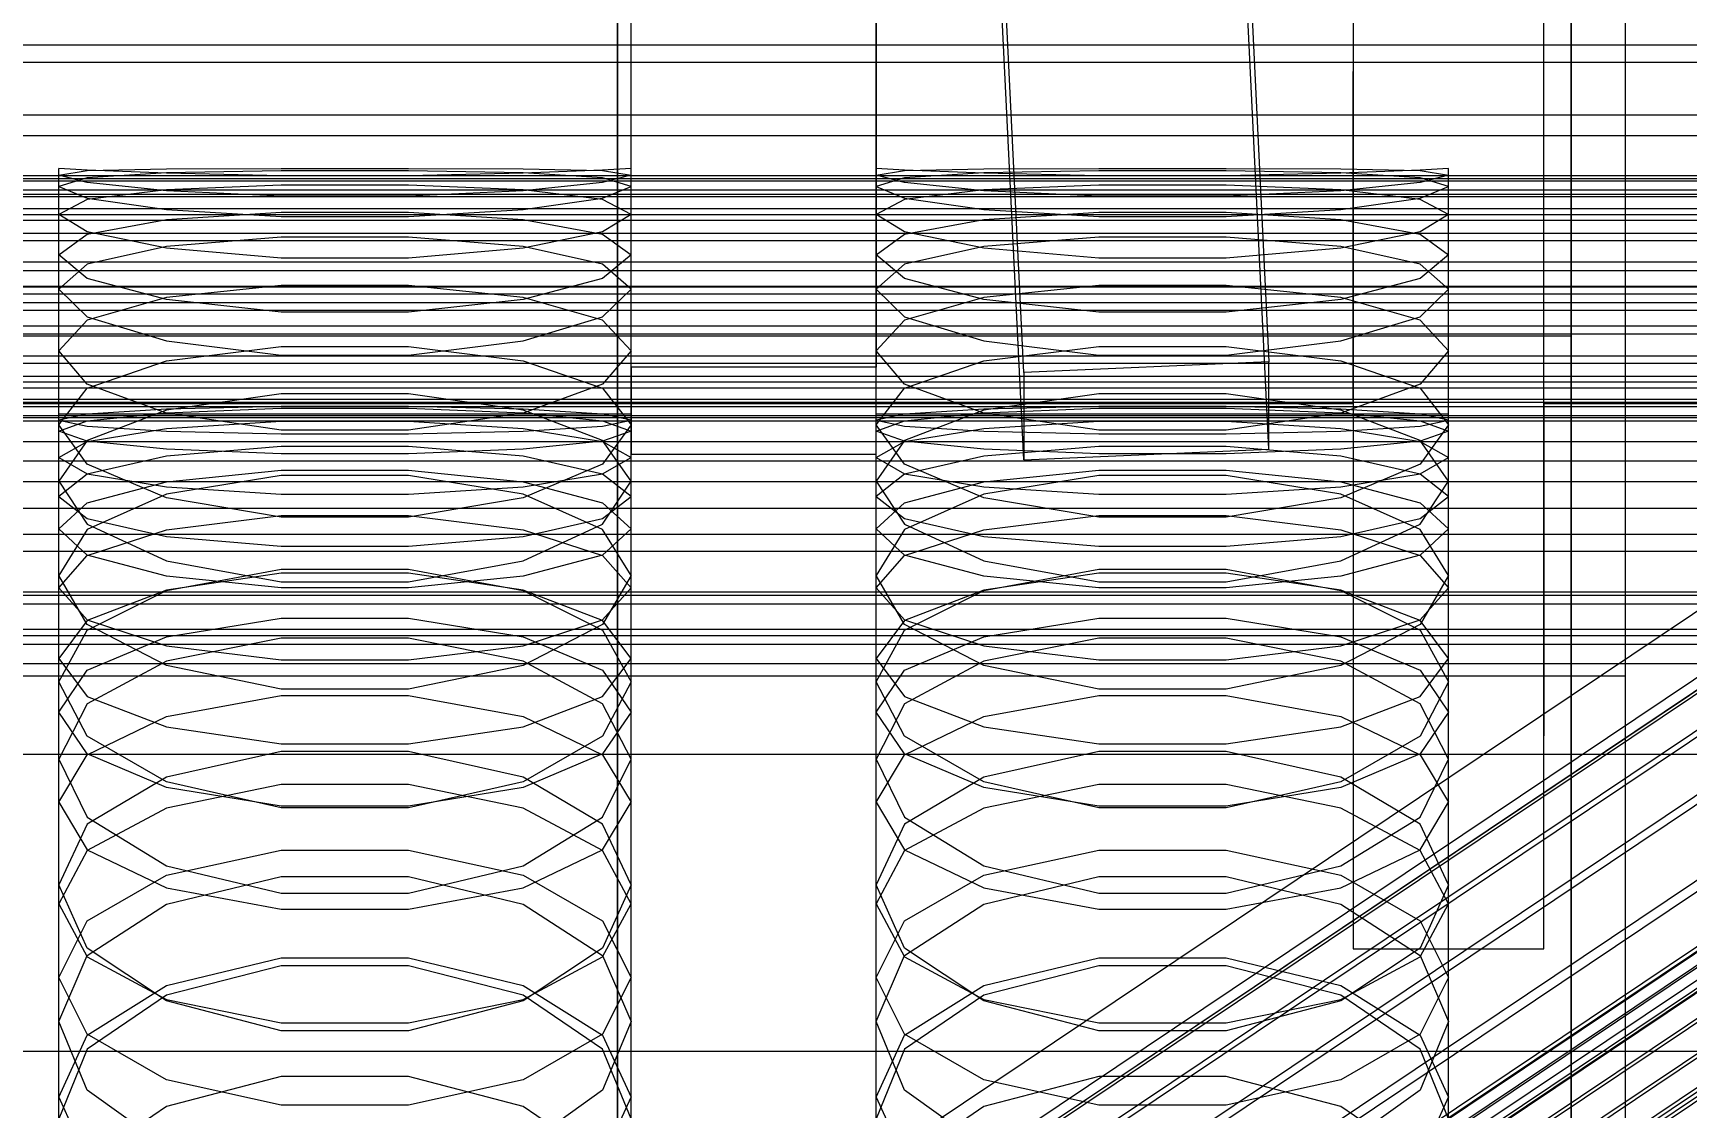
# Model space of a CAD drawing. Header units: millimetres. Extents: x -1970 to 34302, y -65268 to 6837.
# Drawn here: x 87.1 to 208.5, y -33951.7 to -33872.8 of the extents above; entities that cross this region are included whole.
import ezdxf

# ---------------------------------------------------------------- set-up
doc = ezdxf.new("R2010")
doc.units = ezdxf.units.MM
for name, color, linetype, lineweight in [('COTAS_O', 1, 'Continuous', 0), ('frontal_briquetadora', 7, 'Continuous', 0), ('frontal_C01', 7, 'Continuous', 0), ('frontal_C02', 7, 'Continuous', 0)]:
    doc.layers.add(name, color=color, linetype=linetype, lineweight=lineweight)
doc.dimstyles.new('R19_100', dxfattribs={"dimtxt": 250, "dimasz": 150, "dimexe": 150, "dimexo": 80, "dimgap": 100, "dimtad": 1, "dimtih": 1, "dimtoh": 1, "dimdsep": 46, "dimcen": 0.09, "dimadec": 0, "dimazin": 0, "dimtfac": 1, "dimtdec": 4, "dimtofl": 0, "dimtmove": 0, "dimatfit": 3, "dimfxl": 1, "dimtolj": 1, "dimtzin": 0, "dimarcsym": 0})

# ---------------------------------------------------------------- blocks, each defined once
blk = doc.blocks.new('*D35')
at = {"layer": 'COTAS_O', "color": 0, "lineweight": -2, "transparency": 16777216}
for p, q in [((-1725, -34320), (-1725, -33550)), ((1725, -34320), (1725, -33550)), ((-1575, -33700), (1575, -33700))]:
    blk.add_line(p, q, dxfattribs=at)
at = {"layer": 'COTAS_O', "color": 0, "transparency": 16777216}
for points in [[(-1575, -33675), (-1575, -33725), (-1725, -33700)], [(1575, -33675), (1575, -33725), (1725, -33700)]]:
    blk.add_solid(points, dxfattribs=at)
at = {"layer": 'Defpoints', "color": 0, "transparency": 16777216}
for p in [(1725, -33700), (-1725, -34400), (1725, -34400)]:
    blk.add_point(p, dxfattribs=at)
blk = doc.blocks.new('*D38')
at = {"layer": 'COTAS_O', "color": 0, "lineweight": -2, "transparency": 16777216}
for p, q in [((-570, -33700), (200, -33700)), ((50, -34750), (50, -33850)), ((-570, -34900), (200, -34900))]:
    blk.add_line(p, q, dxfattribs=at)
at = {"layer": 'COTAS_O', "color": 0, "transparency": 16777216}
for points in [[(25, -33850), (75, -33850), (50, -33700)], [(25, -34750), (75, -34750), (50, -34900)]]:
    blk.add_solid(points, dxfattribs=at)
at = {"layer": 'Defpoints', "color": 0, "transparency": 16777216}
for p in [(-650, -33700), (50, -33700), (-650, -34900)]:
    blk.add_point(p, dxfattribs=at)

msp = doc.modelspace()

# ---------------------------------------------------------------- linework, layer by layer
at = {"layer": 'frontal_briquetadora'}
for p, q in [((200, -33765), (200, -33920)), ((204, -33920), (204, -33765)), ((184, -33860), (184, -33940)), ((198, -33940), (198, -33860)), ((200, -33877.066), (200, -33861.773)), ((200, -33862.803), (200, -33877.883)), ((200, -33883.135), (200, -33869.692)), ((200, -33870.936), (200, -33884.039)), ((184, -33880.454), (184, -33875.627)), ((198, -33880.454), (198, -33875.627)), ((200, -33888.245), (200, -33877.066)), ((200, -33877.883), (200, -33888.77)), ((184, -33889.153), (184, -33880.454)), ((198, -33889.153), (198, -33880.454)), ((91.08, -33882.856), (89, -33882.75)), ((89, -33900.75), (89, -33882.75)), ((89, -33883.222), (91.08, -33882.881)), ((91.08, -33883.775), (89, -33883.222)), ((89, -33901.201), (89, -33883.222)), ((91.08, -33882.881), (96.906, -33882.76)), ((96.906, -33883.094), (91.08, -33882.856)), ((96.906, -33883.063), (91.08, -33883.423)), ((96.906, -33882.76), (105.326, -33882.752)), ((105.326, -33882.922), (96.906, -33883.063)), ((105.326, -33883.285), (96.906, -33883.094)), ((105.326, -33882.752), (114.674, -33882.752)), ((114.674, -33882.922), (105.326, -33882.922)), ((114.674, -33883.285), (105.326, -33883.285)), ((114.674, -33882.752), (123.094, -33882.76)), ((123.094, -33883.063), (114.674, -33882.922)), ((123.094, -33883.094), (114.674, -33883.285)), ((123.094, -33882.76), (128.92, -33882.881)), ((128.92, -33882.856), (123.094, -33883.094)), ((128.92, -33883.423), (123.094, -33883.063)), ((131, -33882.75), (128.92, -33882.856)), ((128.92, -33882.881), (131, -33883.222)), ((131, -33883.222), (128.92, -33883.775)), ((131, -33900.75), (131, -33882.75)), ((131, -33901.201), (131, -33883.222)), ((151.08, -33882.856), (149, -33882.75)), ((149, -33900.75), (149, -33882.75)), ((149, -33883.222), (151.08, -33882.881)), ((151.08, -33883.775), (149, -33883.222)), ((149, -33901.201), (149, -33883.222)), ((151.08, -33882.881), (156.906, -33882.76)), ((156.906, -33883.094), (151.08, -33882.856)), ((156.906, -33883.063), (151.08, -33883.423)), ((156.906, -33882.76), (165.326, -33882.752)), ((165.326, -33882.922), (156.906, -33883.063)), ((165.326, -33883.285), (156.906, -33883.094)), ((165.326, -33882.752), (174.674, -33882.752)), ((174.674, -33882.922), (165.326, -33882.922)), ((174.674, -33883.285), (165.326, -33883.285)), ((174.674, -33882.752), (183.094, -33882.76)), ((183.094, -33883.063), (174.674, -33882.922)), ((183.094, -33883.094), (174.674, -33883.285)), ((183.094, -33882.76), (188.92, -33882.881)), ((188.92, -33882.856), (183.094, -33883.094)), ((188.92, -33883.423), (183.094, -33883.063)), ((191, -33882.75), (188.92, -33882.856)), ((188.92, -33882.881), (191, -33883.222)), ((191, -33883.222), (188.92, -33883.775)), ((191, -33900.75), (191, -33882.75)), ((191, -33901.201), (191, -33883.222)), ((200, -33883.253), (200, -33882.75)), ((200, -33883.285), (200, -33882.75)), ((200, -33882.75), (200, -33883.222)), ((200, -33891.871), (200, -33883.135)), ((200, -33883.222), (200, -33884.7)), ((200, -33884.763), (200, -33883.253)), ((200, -33884.826), (200, -33883.285)), ((91.08, -33883.423), (89, -33884.062)), ((89, -33902.002), (89, -33884.062)), ((89, -33884.062), (91.08, -33884.912)), ((96.906, -33884.371), (91.08, -33883.775)), ((96.906, -33884.304), (91.08, -33885.021)), ((105.326, -33883.964), (96.906, -33884.304)), ((105.326, -33884.761), (96.906, -33884.371)), ((114.674, -33883.964), (105.326, -33883.964)), ((123.094, -33884.304), (114.674, -33883.964)), ((123.094, -33884.371), (114.674, -33884.761)), ((128.92, -33883.775), (123.094, -33884.371)), ((128.92, -33885.021), (123.094, -33884.304)), ((131, -33884.062), (128.92, -33883.423)), ((128.92, -33884.912), (131, -33884.062)), ((131, -33902.002), (131, -33884.062)), ((151.08, -33883.423), (149, -33884.062)), ((149, -33902.002), (149, -33884.062)), ((149, -33884.062), (151.08, -33884.912)), ((156.906, -33884.371), (151.08, -33883.775)), ((156.906, -33884.304), (151.08, -33885.021)), ((165.326, -33883.964), (156.906, -33884.304)), ((165.326, -33884.761), (156.906, -33884.371)), ((174.674, -33883.964), (165.326, -33883.964)), ((183.094, -33884.304), (174.674, -33883.964)), ((183.094, -33884.371), (174.674, -33884.761)), ((188.92, -33883.775), (183.094, -33884.371)), ((188.92, -33885.021), (183.094, -33884.304)), ((191, -33884.062), (188.92, -33883.423)), ((188.92, -33884.912), (191, -33884.062)), ((191, -33902.002), (191, -33884.062)), ((200, -33884.039), (200, -33892.346)), ((91.08, -33885.021), (89, -33886.106)), ((91.08, -33884.912), (96.906, -33885.746)), ((96.906, -33885.746), (105.326, -33886.268)), ((114.674, -33884.761), (105.326, -33884.761)), ((114.674, -33886.268), (123.094, -33885.746)), ((123.094, -33885.746), (128.92, -33884.912)), ((131, -33886.106), (128.92, -33885.021)), ((151.08, -33885.021), (149, -33886.106)), ((151.08, -33884.912), (156.906, -33885.746)), ((156.906, -33885.746), (165.326, -33886.268)), ((174.674, -33884.761), (165.326, -33884.761)), ((174.674, -33886.268), (183.094, -33885.746)), ((183.094, -33885.746), (188.92, -33884.912)), ((191, -33886.106), (188.92, -33885.021)), ((200, -33884.7), (200, -33887.18)), ((200, -33887.273), (200, -33884.763)), ((200, -33887.368), (200, -33884.826)), ((89, -33903.952), (89, -33886.106)), ((91.08, -33887.4), (89, -33886.106)), ((91.08, -33887.559), (96.906, -33886.485)), ((96.906, -33886.485), (105.326, -33885.947)), ((105.326, -33885.947), (114.674, -33885.947)), ((105.326, -33886.268), (114.674, -33886.268)), ((114.674, -33885.947), (123.094, -33886.485)), ((123.094, -33886.485), (128.92, -33887.559)), ((131, -33886.106), (128.92, -33887.4)), ((131, -33903.952), (131, -33886.106)), ((149, -33903.952), (149, -33886.106)), ((151.08, -33887.4), (149, -33886.106)), ((151.08, -33887.559), (156.906, -33886.485)), ((156.906, -33886.485), (165.326, -33885.947)), ((165.326, -33885.947), (174.674, -33885.947)), ((165.326, -33886.268), (174.674, -33886.268)), ((174.674, -33885.947), (183.094, -33886.485)), ((183.094, -33886.485), (188.92, -33887.559)), ((191, -33886.106), (188.92, -33887.4)), ((191, -33903.952), (191, -33886.106)), ((89, -33889.086), (91.08, -33887.559)), ((96.906, -33888.59), (91.08, -33887.4)), ((105.326, -33887.791), (96.906, -33888.46)), ((114.674, -33887.791), (105.326, -33887.791)), ((123.094, -33888.46), (114.674, -33887.791)), ((128.92, -33887.4), (123.094, -33888.59)), ((128.92, -33887.559), (131, -33889.086)), ((149, -33889.086), (151.08, -33887.559)), ((156.906, -33888.59), (151.08, -33887.4)), ((165.326, -33887.791), (156.906, -33888.46)), ((174.674, -33887.791), (165.326, -33887.791)), ((183.094, -33888.46), (174.674, -33887.791)), ((188.92, -33887.4), (183.094, -33888.59)), ((188.92, -33887.559), (191, -33889.086)), ((200, -33887.18), (200, -33890.655)), ((200, -33890.779), (200, -33887.273)), ((200, -33890.905), (200, -33887.368)), ((200, -33894.218), (200, -33888.245)), ((91.08, -33890.822), (89, -33889.086)), ((89, -33906.796), (89, -33889.086)), ((96.906, -33888.46), (91.08, -33889.77)), ((105.326, -33889.308), (96.906, -33888.59)), ((114.674, -33889.308), (105.326, -33889.308)), ((123.094, -33888.59), (114.674, -33889.308)), ((128.92, -33889.77), (123.094, -33888.46)), ((131, -33889.086), (128.92, -33890.822)), ((131, -33906.796), (131, -33889.086)), ((151.08, -33890.822), (149, -33889.086)), ((149, -33906.796), (149, -33889.086)), ((156.906, -33888.46), (151.08, -33889.77)), ((165.326, -33889.308), (156.906, -33888.59)), ((174.674, -33889.308), (165.326, -33889.308)), ((183.094, -33888.59), (174.674, -33889.308)), ((188.92, -33889.77), (183.094, -33888.46)), ((184, -33900), (184, -33889.153)), ((191, -33889.086), (188.92, -33890.822)), ((191, -33906.796), (191, -33889.086)), ((198, -33900), (198, -33889.153)), ((200, -33888.77), (200, -33894.399)), ((91.08, -33889.77), (89, -33891.591)), ((131, -33891.591), (128.92, -33889.77)), ((151.08, -33889.77), (149, -33891.591)), ((191, -33891.591), (188.92, -33889.77)), ((200, -33890.655), (200, -33895.117)), ((89, -33909.185), (89, -33891.591)), ((89, -33891.591), (91.08, -33893.618)), ((96.906, -33892.364), (91.08, -33890.822)), ((105.326, -33891.333), (96.906, -33892.198)), ((114.674, -33891.333), (105.326, -33891.333)), ((123.094, -33892.198), (114.674, -33891.333)), ((128.92, -33890.822), (123.094, -33892.364)), ((128.92, -33893.618), (131, -33891.591)), ((131, -33909.185), (131, -33891.591)), ((149, -33909.185), (149, -33891.591)), ((149, -33891.591), (151.08, -33893.618)), ((156.906, -33892.364), (151.08, -33890.822)), ((165.326, -33891.333), (156.906, -33892.198)), ((174.674, -33891.333), (165.326, -33891.333)), ((183.094, -33892.198), (174.674, -33891.333)), ((188.92, -33890.822), (183.094, -33892.364)), ((188.92, -33893.618), (191, -33891.591)), ((191, -33909.185), (191, -33891.591)), ((200, -33895.272), (200, -33890.779)), ((200, -33895.428), (200, -33890.905)), ((200, -33895.045), (200, -33891.871)), ((96.906, -33892.198), (91.08, -33893.859)), ((105.326, -33893.278), (96.906, -33892.364)), ((123.094, -33892.364), (114.674, -33893.277)), ((128.92, -33893.859), (123.094, -33892.198)), ((156.906, -33892.198), (151.08, -33893.859)), ((165.326, -33893.278), (156.906, -33892.364)), ((183.094, -33892.364), (174.674, -33893.277)), ((188.92, -33893.859), (183.094, -33892.198)), ((200, -33892.346), (200, -33895.045)), ((91.08, -33893.859), (89, -33896.116)), ((91.08, -33893.618), (96.906, -33895.393)), ((114.674, -33893.277), (105.326, -33893.278)), ((123.094, -33895.393), (128.92, -33893.618)), ((131, -33896.116), (128.92, -33893.859)), ((151.08, -33893.859), (149, -33896.116)), ((151.08, -33893.618), (156.906, -33895.393)), ((174.674, -33893.277), (165.326, -33893.278)), ((183.094, -33895.393), (188.92, -33893.618)), ((191, -33896.116), (188.92, -33893.859)), ((200, -33894.399), (200, -33894.218)), ((200, -33895.045), (-160, -33895.045)), ((96.906, -33895.393), (105.326, -33896.435)), ((114.674, -33896.435), (123.094, -33895.393)), ((156.906, -33895.393), (165.326, -33896.435)), ((174.674, -33896.435), (183.094, -33895.393)), ((200, -33895.117), (200, -33900.553)), ((200, -33900.739), (200, -33895.272)), ((200, -33900.925), (200, -33895.428)), ((91.08, -33898.576), (89, -33896.116)), ((89, -33913.502), (89, -33896.116)), ((96.906, -33896.858), (105.326, -33895.8)), ((105.326, -33895.8), (114.674, -33895.8)), ((105.326, -33896.435), (114.674, -33896.435)), ((114.674, -33895.8), (123.094, -33896.858)), ((131, -33896.116), (128.92, -33898.576)), ((131, -33913.502), (131, -33896.116)), ((151.08, -33898.576), (149, -33896.116)), ((149, -33913.502), (149, -33896.116)), ((156.906, -33896.858), (165.326, -33895.8)), ((165.326, -33895.8), (174.674, -33895.8)), ((165.326, -33896.435), (174.674, -33896.435)), ((174.674, -33895.8), (183.094, -33896.858)), ((191, -33896.116), (188.92, -33898.576)), ((191, -33913.502), (191, -33896.116)), ((91.08, -33898.867), (96.906, -33896.858)), ((123.094, -33896.858), (128.92, -33898.867)), ((151.08, -33898.867), (156.906, -33896.858)), ((183.094, -33896.858), (188.92, -33898.867)), ((89, -33901.553), (91.08, -33898.867)), ((96.906, -33900.697), (91.08, -33898.576)), ((128.92, -33898.576), (123.094, -33900.697)), ((128.92, -33898.867), (131, -33901.553)), ((149, -33901.553), (151.08, -33898.867)), ((156.906, -33900.697), (151.08, -33898.576)), ((188.92, -33898.576), (183.094, -33900.697)), ((188.92, -33898.867), (191, -33901.553)), ((184, -33900), (-194, -33900)), ((96.907, -33900.395), (91.08, -33900.754)), ((105.326, -33899.285), (96.906, -33900.472)), ((105.327, -33900.196), (96.907, -33900.395)), ((96.907, -33900.66), (105.327, -33900.329)), ((114.674, -33899.285), (105.326, -33899.285)), ((114.673, -33900.196), (105.327, -33900.196)), ((105.327, -33900.329), (114.673, -33900.329)), ((123.093, -33900.395), (114.673, -33900.196)), ((114.673, -33900.329), (123.093, -33900.66)), ((123.094, -33900.472), (114.674, -33899.285)), ((128.92, -33900.754), (123.093, -33900.395)), ((156.907, -33900.395), (151.08, -33900.754)), ((165.326, -33899.285), (156.906, -33900.472)), ((165.327, -33900.196), (156.907, -33900.395)), ((156.907, -33900.66), (165.327, -33900.329)), ((174.674, -33899.285), (165.326, -33899.285)), ((174.673, -33900.196), (165.327, -33900.196)), ((165.327, -33900.329), (174.673, -33900.329)), ((183.093, -33900.395), (174.673, -33900.196)), ((174.673, -33900.329), (183.093, -33900.66)), ((183.094, -33900.472), (174.674, -33899.285)), ((188.92, -33900.754), (183.093, -33900.395)), ((184, -33900), (184, -33910.847)), ((210, -33900), (198, -33900)), ((198, -33900), (198, -33910.847)), ((89, -33900.75), (91.08, -33900.75)), ((91.08, -33900.754), (89, -33901.201)), ((89, -33901.201), (91.08, -33901.648)), ((89, -33902.002), (91.08, -33901.257)), ((91.08, -33904.442), (89, -33901.553)), ((89, -33918.691), (89, -33901.553)), ((96.906, -33900.472), (91.08, -33902.709)), ((91.08, -33901.257), (96.907, -33900.66)), ((91.08, -33900.75), (96.907, -33900.75)), ((105.326, -33901.931), (96.906, -33900.697)), ((96.907, -33900.75), (105.327, -33900.75)), ((96.907, -33901.809), (105.327, -33901.279)), ((105.327, -33900.75), (114.673, -33900.75)), ((105.327, -33901.279), (114.673, -33901.279)), ((114.673, -33900.75), (123.093, -33900.75)), ((114.673, -33901.279), (123.093, -33901.809)), ((123.094, -33900.697), (114.674, -33901.931)), ((123.093, -33900.66), (128.92, -33901.257)), ((123.093, -33900.75), (128.92, -33900.75)), ((128.92, -33902.709), (123.094, -33900.472)), ((128.92, -33900.75), (131, -33900.75)), ((131, -33901.201), (128.92, -33900.754)), ((128.92, -33901.648), (131, -33901.201)), ((128.92, -33901.257), (131, -33902.002)), ((131, -33901.553), (128.92, -33904.442)), ((131, -33918.691), (131, -33901.553)), ((149, -33900.75), (151.08, -33900.75)), ((151.08, -33900.754), (149, -33901.201)), ((149, -33901.201), (151.08, -33901.648)), ((149, -33902.002), (151.08, -33901.257)), ((151.08, -33904.442), (149, -33901.553)), ((149, -33918.691), (149, -33901.553)), ((156.906, -33900.472), (151.08, -33902.709)), ((151.08, -33901.257), (156.907, -33900.66)), ((151.08, -33900.75), (156.907, -33900.75)), ((165.326, -33901.931), (156.906, -33900.697)), ((156.907, -33900.75), (165.327, -33900.75)), ((156.907, -33901.809), (165.327, -33901.279)), ((165.327, -33900.75), (174.673, -33900.75)), ((165.327, -33901.279), (174.673, -33901.279)), ((174.673, -33900.75), (183.093, -33900.75)), ((174.673, -33901.279), (183.093, -33901.809)), ((183.094, -33900.697), (174.674, -33901.931)), ((183.093, -33900.66), (188.92, -33901.257)), ((183.093, -33900.75), (188.92, -33900.75)), ((188.92, -33902.709), (183.094, -33900.472)), ((188.92, -33900.75), (191, -33900.75)), ((191, -33901.201), (188.92, -33900.754)), ((188.92, -33901.648), (191, -33901.201)), ((188.92, -33901.257), (191, -33902.002)), ((191, -33901.553), (188.92, -33904.442)), ((191, -33918.691), (191, -33901.553)), ((200, -33900.553), (200, -33906.951)), ((200, -33907.167), (200, -33900.739)), ((200, -33907.383), (200, -33900.925)), ((91.08, -33902.746), (89, -33902.002)), ((91.08, -33902.709), (89, -33905.679)), ((89, -33903.952), (91.08, -33902.762)), ((91.08, -33901.648), (96.907, -33902.006)), ((91.08, -33902.762), (96.907, -33901.809)), ((96.907, -33903.344), (91.08, -33902.746)), ((96.907, -33902.006), (105.327, -33902.205)), ((114.674, -33901.931), (105.326, -33901.931)), ((105.327, -33902.205), (114.673, -33902.205)), ((114.673, -33902.205), (123.093, -33902.006)), ((123.093, -33902.006), (128.92, -33901.648)), ((123.093, -33901.809), (128.92, -33902.762)), ((128.92, -33902.746), (123.093, -33903.344)), ((131, -33902.002), (128.92, -33902.746)), ((131, -33905.679), (128.92, -33902.709)), ((128.92, -33902.762), (131, -33903.952)), ((151.08, -33902.746), (149, -33902.002)), ((151.08, -33902.709), (149, -33905.679)), ((149, -33903.952), (151.08, -33902.762)), ((151.08, -33901.648), (156.907, -33902.006)), ((151.08, -33902.762), (156.907, -33901.809)), ((156.907, -33903.344), (151.08, -33902.746)), ((156.907, -33902.006), (165.327, -33902.205)), ((174.674, -33901.931), (165.326, -33901.931)), ((165.327, -33902.205), (174.673, -33902.205)), ((174.673, -33902.205), (183.093, -33902.006)), ((183.093, -33902.006), (188.92, -33901.648)), ((183.093, -33901.809), (188.92, -33902.762)), ((188.92, -33902.746), (183.093, -33903.344)), ((191, -33902.002), (188.92, -33902.746)), ((191, -33905.679), (188.92, -33902.709)), ((188.92, -33902.762), (191, -33903.952)), ((89, -33903.952), (91.08, -33905.141)), ((96.907, -33903.856), (91.08, -33905.165)), ((105.327, -33903.131), (96.907, -33903.856)), ((105.327, -33903.675), (96.907, -33903.344)), ((114.673, -33903.131), (105.327, -33903.131)), ((114.673, -33903.675), (105.327, -33903.675)), ((123.093, -33903.856), (114.673, -33903.131)), ((123.093, -33903.344), (114.673, -33903.675)), ((128.92, -33905.165), (123.093, -33903.856)), ((128.92, -33905.141), (131, -33903.952)), ((149, -33903.952), (151.08, -33905.141)), ((156.907, -33903.856), (151.08, -33905.165)), ((165.327, -33903.131), (156.907, -33903.856)), ((165.327, -33903.675), (156.907, -33903.344)), ((174.673, -33903.131), (165.327, -33903.131)), ((174.673, -33903.675), (165.327, -33903.675)), ((183.093, -33903.856), (174.673, -33903.131)), ((183.093, -33903.344), (174.673, -33903.675)), ((188.92, -33905.165), (183.093, -33903.856)), ((188.92, -33905.141), (191, -33903.952)), ((91.08, -33905.165), (89, -33906.796)), ((96.906, -33906.903), (91.08, -33904.442)), ((91.08, -33905.141), (96.907, -33906.095)), ((96.907, -33905.719), (105.327, -33904.863)), ((105.327, -33904.863), (114.673, -33904.863)), ((114.673, -33904.863), (123.093, -33905.719)), ((123.093, -33906.095), (128.92, -33905.141)), ((128.92, -33904.442), (123.094, -33906.903)), ((131, -33906.796), (128.92, -33905.165)), ((151.08, -33905.165), (149, -33906.796)), ((156.906, -33906.903), (151.08, -33904.442)), ((151.08, -33905.141), (156.907, -33906.095)), ((156.907, -33905.719), (165.327, -33904.863)), ((165.327, -33904.863), (174.673, -33904.863)), ((174.673, -33904.863), (183.093, -33905.719)), ((183.093, -33906.095), (188.92, -33905.141)), ((188.92, -33904.442), (183.094, -33906.903)), ((191, -33906.796), (188.92, -33905.165)), ((89, -33922.627), (89, -33905.679)), ((89, -33905.679), (91.08, -33908.849)), ((91.08, -33907.261), (96.907, -33905.719)), ((105.326, -33905.267), (96.906, -33906.643)), ((96.907, -33906.095), (105.327, -33906.624)), ((114.674, -33905.267), (105.326, -33905.267)), ((114.673, -33906.624), (123.093, -33906.095)), ((123.094, -33906.643), (114.674, -33905.267)), ((123.093, -33905.719), (128.92, -33907.261)), ((128.92, -33908.849), (131, -33905.679)), ((131, -33922.627), (131, -33905.679)), ((149, -33922.627), (149, -33905.679)), ((149, -33905.679), (151.08, -33908.849)), ((151.08, -33907.261), (156.907, -33905.719)), ((165.326, -33905.267), (156.906, -33906.643)), ((156.907, -33906.095), (165.327, -33906.624)), ((174.674, -33905.267), (165.326, -33905.267)), ((174.673, -33906.624), (183.093, -33906.095)), ((183.094, -33906.643), (174.674, -33905.267)), ((183.093, -33905.719), (188.92, -33907.261)), ((188.92, -33908.849), (191, -33905.679)), ((191, -33922.627), (191, -33905.679)), ((89, -33906.796), (91.08, -33908.427)), ((89, -33909.185), (91.08, -33907.261)), ((96.906, -33906.643), (91.08, -33909.219)), ((105.326, -33908.325), (96.906, -33906.903)), ((105.327, -33906.624), (114.673, -33906.624)), ((123.094, -33906.903), (114.674, -33908.325)), ((128.92, -33909.219), (123.094, -33906.643)), ((128.92, -33908.427), (131, -33906.796)), ((128.92, -33907.261), (131, -33909.185)), ((149, -33906.796), (151.08, -33908.427)), ((149, -33909.185), (151.08, -33907.261)), ((156.906, -33906.643), (151.08, -33909.219)), ((165.326, -33908.325), (156.906, -33906.903)), ((165.327, -33906.624), (174.673, -33906.624)), ((183.094, -33906.903), (174.674, -33908.325)), ((188.92, -33909.219), (183.094, -33906.643)), ((188.92, -33908.427), (191, -33906.796)), ((188.92, -33907.261), (191, -33909.185)), ((200, -33906.951), (200, -33914.294)), ((200, -33914.539), (200, -33907.167)), ((200, -33914.784), (200, -33907.383)), ((91.08, -33908.427), (96.907, -33909.735)), ((91.08, -33908.849), (96.906, -33911.534)), ((96.907, -33909.253), (105.327, -33908.203)), ((114.674, -33908.325), (105.326, -33908.325)), ((105.327, -33908.203), (114.673, -33908.203)), ((114.673, -33908.203), (123.093, -33909.253)), ((123.093, -33909.735), (128.92, -33908.427)), ((123.094, -33911.534), (128.92, -33908.849)), ((151.08, -33908.427), (156.907, -33909.735)), ((151.08, -33908.849), (156.906, -33911.534)), ((156.907, -33909.253), (165.327, -33908.203)), ((174.674, -33908.325), (165.326, -33908.325)), ((165.327, -33908.203), (174.673, -33908.203)), ((174.673, -33908.203), (183.093, -33909.253)), ((183.093, -33909.735), (188.92, -33908.427)), ((183.094, -33911.534), (188.92, -33908.849)), ((91.08, -33911.108), (89, -33909.185)), ((91.08, -33909.219), (89, -33912.608)), ((91.08, -33911.144), (96.907, -33909.253)), ((96.907, -33909.735), (105.327, -33910.461)), ((114.673, -33910.461), (123.093, -33909.735)), ((123.093, -33909.253), (128.92, -33911.144)), ((131, -33909.185), (128.92, -33911.108)), ((131, -33912.608), (128.92, -33909.219)), ((151.08, -33911.108), (149, -33909.185)), ((151.08, -33909.219), (149, -33912.608)), ((151.08, -33911.144), (156.907, -33909.253)), ((156.907, -33909.735), (165.327, -33910.461)), ((174.673, -33910.461), (183.093, -33909.735)), ((183.093, -33909.253), (188.92, -33911.144)), ((191, -33909.185), (188.92, -33911.108)), ((191, -33912.608), (188.92, -33909.219)), ((89, -33913.502), (91.08, -33911.144)), ((96.907, -33912.651), (91.08, -33911.108)), ((105.327, -33910.461), (114.673, -33910.461)), ((128.92, -33911.108), (123.093, -33912.651)), ((128.92, -33911.144), (131, -33913.502)), ((149, -33913.502), (151.08, -33911.144)), ((156.907, -33912.651), (151.08, -33911.108)), ((165.327, -33910.461), (174.673, -33910.461)), ((188.92, -33911.108), (183.093, -33912.651)), ((184, -33910.847), (184, -33919.546)), ((188.92, -33911.144), (191, -33913.502)), ((198, -33910.847), (198, -33919.546)), ((96.906, -33911.534), (105.326, -33913.08)), ((96.906, -33913.701), (105.326, -33912.14)), ((105.327, -33912.428), (96.907, -33913.668)), ((105.326, -33912.14), (114.674, -33912.14)), ((114.673, -33912.428), (105.327, -33912.428)), ((123.093, -33913.668), (114.673, -33912.428)), ((114.674, -33913.08), (123.094, -33911.534)), ((114.674, -33912.14), (123.094, -33913.701)), ((156.906, -33911.534), (165.326, -33913.08)), ((156.906, -33913.701), (165.326, -33912.14)), ((165.327, -33912.428), (156.907, -33913.668)), ((165.326, -33912.14), (174.674, -33912.14)), ((174.673, -33912.428), (165.327, -33912.428)), ((183.093, -33913.668), (174.673, -33912.428)), ((174.674, -33913.08), (183.094, -33911.534)), ((174.674, -33912.14), (183.094, -33913.701)), ((91.08, -33916.193), (89, -33912.608)), ((89, -33929.238), (89, -33912.608)), ((89, -33913.502), (91.08, -33915.861)), ((96.907, -33913.668), (91.08, -33915.903)), ((91.08, -33916.61), (96.906, -33913.701)), ((105.327, -33913.507), (96.907, -33912.651)), ((105.326, -33913.08), (114.674, -33913.08)), ((114.673, -33913.507), (105.327, -33913.507)), ((123.093, -33912.651), (114.673, -33913.507)), ((128.92, -33915.903), (123.093, -33913.668)), ((123.094, -33913.701), (128.92, -33916.61)), ((131, -33912.608), (128.92, -33916.193)), ((128.92, -33915.861), (131, -33913.502)), ((131, -33929.238), (131, -33912.608)), ((151.08, -33916.193), (149, -33912.608)), ((149, -33929.238), (149, -33912.608)), ((149, -33913.502), (151.08, -33915.861)), ((156.907, -33913.668), (151.08, -33915.903)), ((151.08, -33916.61), (156.906, -33913.701)), ((165.327, -33913.507), (156.907, -33912.651)), ((165.326, -33913.08), (174.674, -33913.08)), ((174.673, -33913.507), (165.327, -33913.507)), ((183.093, -33912.651), (174.673, -33913.507)), ((188.92, -33915.903), (183.093, -33913.668)), ((183.094, -33913.701), (188.92, -33916.61)), ((191, -33912.608), (188.92, -33916.193)), ((188.92, -33915.861), (191, -33913.502)), ((191, -33929.238), (191, -33912.608)), ((200, -33914.294), (200, -33922.563)), ((200, -33922.836), (200, -33914.539)), ((200, -33923.11), (200, -33914.784)), ((91.08, -33915.903), (89, -33918.691)), ((91.08, -33915.861), (96.907, -33917.752)), ((96.907, -33917.096), (105.327, -33915.73)), ((105.327, -33915.73), (114.673, -33915.73)), ((114.673, -33915.73), (123.093, -33917.096)), ((123.093, -33917.752), (128.92, -33915.861)), ((131, -33918.691), (128.92, -33915.903)), ((151.08, -33915.903), (149, -33918.691)), ((151.08, -33915.861), (156.907, -33917.752)), ((156.907, -33917.096), (165.327, -33915.73)), ((165.327, -33915.73), (174.673, -33915.73)), ((174.673, -33915.73), (183.093, -33917.096)), ((183.093, -33917.752), (188.92, -33915.861)), ((191, -33918.691), (188.92, -33915.903)), ((89, -33920.41), (91.08, -33916.61)), ((96.906, -33919.209), (91.08, -33916.193)), ((91.08, -33919.558), (96.907, -33917.096)), ((105.326, -33917.209), (96.906, -33918.891)), ((114.674, -33917.209), (105.326, -33917.209)), ((123.094, -33918.891), (114.674, -33917.209)), ((123.093, -33917.096), (128.92, -33919.558)), ((128.92, -33916.193), (123.094, -33919.209)), ((128.92, -33916.61), (131, -33920.41)), ((149, -33920.41), (151.08, -33916.61)), ((156.906, -33919.209), (151.08, -33916.193)), ((151.08, -33919.558), (156.907, -33917.096)), ((165.326, -33917.209), (156.906, -33918.891)), ((174.674, -33917.209), (165.326, -33917.209)), ((183.094, -33918.891), (174.674, -33917.209)), ((183.093, -33917.096), (188.92, -33919.558)), ((188.92, -33916.193), (183.094, -33919.209)), ((188.92, -33916.61), (191, -33920.41)), ((96.907, -33917.752), (105.327, -33918.801)), ((114.673, -33918.801), (123.093, -33917.752)), ((156.907, -33917.752), (165.327, -33918.801)), ((174.673, -33918.801), (183.093, -33917.752)), ((89, -33918.691), (91.08, -33921.478)), ((89, -33922.627), (91.08, -33919.558)), ((96.906, -33918.891), (91.08, -33922.018)), ((105.326, -33920.937), (96.906, -33919.209)), ((105.327, -33918.801), (114.673, -33918.801)), ((123.094, -33919.209), (114.674, -33920.937)), ((128.92, -33922.018), (123.094, -33918.891)), ((128.92, -33921.478), (131, -33918.691)), ((128.92, -33919.558), (131, -33922.627)), ((149, -33918.691), (151.08, -33921.478)), ((149, -33922.627), (151.08, -33919.558)), ((156.906, -33918.891), (151.08, -33922.018)), ((165.326, -33920.937), (156.906, -33919.209)), ((165.327, -33918.801), (174.673, -33918.801)), ((183.094, -33919.209), (174.674, -33920.937)), ((188.92, -33922.018), (183.094, -33918.891)), ((184, -33919.546), (184, -33924.373)), ((188.92, -33921.478), (191, -33918.691)), ((188.92, -33919.558), (191, -33922.627)), ((198, -33919.546), (198, -33924.373)), ((200, -33920), (-160, -33920)), ((91.08, -33924.402), (89, -33920.41)), ((89, -33936.682), (89, -33920.41)), ((114.674, -33920.937), (105.326, -33920.937)), ((131, -33920.41), (128.92, -33924.402)), ((131, -33936.682), (131, -33920.41)), ((151.08, -33924.402), (149, -33920.41)), ((149, -33936.682), (149, -33920.41)), ((174.674, -33920.937), (165.326, -33920.937)), ((191, -33920.41), (188.92, -33924.402)), ((191, -33936.682), (191, -33920.41)), ((204, -33920), (200, -33920)), ((200, -33920), (200, -34100)), ((204, -34100), (204, -33920)), ((91.08, -33922.018), (89, -33926.087)), ((91.08, -33921.478), (96.907, -33923.713)), ((96.907, -33922.955), (105.327, -33921.403)), ((105.327, -33921.403), (114.673, -33921.403)), ((114.673, -33921.403), (123.093, -33922.955)), ((123.093, -33923.713), (128.92, -33921.478)), ((131, -33926.087), (128.92, -33922.018)), ((151.08, -33922.018), (149, -33926.087)), ((151.08, -33921.478), (156.907, -33923.713)), ((156.907, -33922.955), (165.327, -33921.403)), ((165.327, -33921.403), (174.673, -33921.403)), ((174.673, -33921.403), (183.093, -33922.955)), ((183.093, -33923.713), (188.92, -33921.478)), ((191, -33926.087), (188.92, -33922.018)), ((91.08, -33925.697), (89, -33922.627)), ((91.08, -33925.751), (96.907, -33922.955)), ((123.093, -33922.955), (128.92, -33925.751)), ((131, -33922.627), (128.92, -33925.697)), ((151.08, -33925.697), (149, -33922.627)), ((151.08, -33925.751), (156.907, -33922.955)), ((183.093, -33922.955), (188.92, -33925.751)), ((191, -33922.627), (188.92, -33925.697)), ((200, -33922.563), (200, -33931.737)), ((200, -33932.038), (200, -33922.836)), ((200, -33932.339), (200, -33923.11)), ((96.906, -33927.741), (91.08, -33924.402)), ((96.907, -33923.713), (105.327, -33924.953)), ((114.673, -33924.953), (123.093, -33923.713)), ((128.92, -33924.402), (123.094, -33927.741)), ((156.906, -33927.741), (151.08, -33924.402)), ((156.907, -33923.713), (165.327, -33924.953)), ((174.673, -33924.953), (183.093, -33923.713)), ((188.92, -33924.402), (183.094, -33927.741)), ((89, -33929.238), (91.08, -33925.751)), ((96.907, -33928.158), (91.08, -33925.697)), ((105.326, -33925.528), (96.906, -33927.39)), ((114.674, -33925.528), (105.326, -33925.528)), ((105.327, -33924.953), (114.673, -33924.953)), ((123.094, -33927.39), (114.674, -33925.528)), ((128.92, -33925.697), (123.093, -33928.158)), ((128.92, -33925.751), (131, -33929.238)), ((149, -33929.238), (151.08, -33925.751)), ((156.907, -33928.158), (151.08, -33925.697)), ((165.326, -33925.528), (156.906, -33927.39)), ((174.674, -33925.528), (165.326, -33925.528)), ((165.327, -33924.953), (174.673, -33924.953)), ((183.094, -33927.39), (174.674, -33925.528)), ((188.92, -33925.697), (183.093, -33928.158)), ((188.92, -33925.751), (191, -33929.238)), ((89, -33942.099), (89, -33926.087)), ((89, -33926.087), (91.08, -33930.345)), ((128.92, -33930.345), (131, -33926.087)), ((131, -33942.099), (131, -33926.087)), ((149, -33942.099), (149, -33926.087)), ((149, -33926.087), (151.08, -33930.345)), ((188.92, -33930.345), (191, -33926.087)), ((191, -33942.099), (191, -33926.087)), ((96.906, -33927.39), (91.08, -33930.837)), ((105.326, -33929.647), (96.906, -33927.741)), ((105.327, -33927.928), (96.907, -33929.662)), ((105.327, -33929.524), (96.907, -33928.158)), ((114.673, -33927.928), (105.327, -33927.928)), ((123.093, -33929.662), (114.673, -33927.928)), ((123.093, -33928.158), (114.673, -33929.524)), ((123.094, -33927.741), (114.674, -33929.647)), ((128.92, -33930.837), (123.094, -33927.39)), ((156.906, -33927.39), (151.08, -33930.837)), ((165.326, -33929.647), (156.906, -33927.741)), ((165.327, -33927.928), (156.907, -33929.662)), ((165.327, -33929.524), (156.907, -33928.158)), ((174.673, -33927.928), (165.327, -33927.928)), ((183.093, -33929.662), (174.673, -33927.928)), ((183.093, -33928.158), (174.673, -33929.524)), ((183.094, -33927.741), (174.674, -33929.647)), ((188.92, -33930.837), (183.094, -33927.39)), ((89, -33929.238), (91.08, -33932.725)), ((114.673, -33929.524), (105.327, -33929.524)), ((128.92, -33932.725), (131, -33929.238)), ((149, -33929.238), (151.08, -33932.725)), ((174.673, -33929.524), (165.327, -33929.524)), ((188.92, -33932.725), (191, -33929.238)), ((96.907, -33929.662), (91.08, -33932.786)), ((91.08, -33930.345), (96.906, -33933.895)), ((114.674, -33929.647), (105.326, -33929.647)), ((128.92, -33932.786), (123.093, -33929.662)), ((123.094, -33933.895), (128.92, -33930.345)), ((156.907, -33929.662), (151.08, -33932.786)), ((151.08, -33930.345), (156.906, -33933.895)), ((174.674, -33929.647), (165.326, -33929.647)), ((188.92, -33932.786), (183.093, -33929.662)), ((183.094, -33933.895), (188.92, -33930.345)), ((91.08, -33930.837), (89, -33935.302)), ((131, -33935.302), (128.92, -33930.837)), ((151.08, -33930.837), (149, -33935.302)), ((191, -33935.302), (188.92, -33930.837)), ((200, -33931.737), (200, -33941.791)), ((91.08, -33932.786), (89, -33936.682)), ((91.08, -33932.725), (96.907, -33935.521)), ((96.907, -33934.597), (105.327, -33932.744)), ((105.327, -33932.744), (114.673, -33932.744)), ((114.673, -33932.744), (123.093, -33934.597)), ((123.093, -33935.521), (128.92, -33932.725)), ((131, -33936.682), (128.92, -33932.786)), ((151.08, -33932.786), (149, -33936.682)), ((151.08, -33932.725), (156.907, -33935.521)), ((156.907, -33934.597), (165.327, -33932.744)), ((165.327, -33932.744), (174.673, -33932.744)), ((174.673, -33932.744), (183.093, -33934.597)), ((183.093, -33935.521), (188.92, -33932.725)), ((191, -33936.682), (188.92, -33932.786)), ((200, -33942.119), (200, -33932.038)), ((200, -33942.448), (200, -33932.339)), ((96.906, -33933.895), (105.326, -33935.917)), ((114.674, -33935.917), (123.094, -33933.895)), ((156.906, -33933.895), (165.326, -33935.917)), ((174.674, -33935.917), (183.094, -33933.895)), ((91.08, -33939.949), (89, -33935.302)), ((89, -33950.89), (89, -33935.302)), ((91.08, -33937.935), (96.907, -33934.597)), ((96.906, -33936.726), (105.326, -33934.689)), ((96.907, -33935.521), (105.327, -33937.073)), ((105.326, -33934.689), (114.674, -33934.689)), ((114.673, -33937.073), (123.093, -33935.521)), ((114.674, -33934.689), (123.094, -33936.726)), ((123.093, -33934.597), (128.92, -33937.935)), ((131, -33935.302), (128.92, -33939.949)), ((131, -33950.89), (131, -33935.302)), ((151.08, -33939.949), (149, -33935.302)), ((149, -33950.89), (149, -33935.302)), ((151.08, -33937.935), (156.907, -33934.597)), ((156.906, -33936.726), (165.326, -33934.689)), ((156.907, -33935.521), (165.327, -33937.073)), ((165.326, -33934.689), (174.674, -33934.689)), ((174.673, -33937.073), (183.093, -33935.521)), ((174.674, -33934.689), (183.094, -33936.726)), ((183.093, -33934.597), (188.92, -33937.935)), ((191, -33935.302), (188.92, -33939.949)), ((191, -33950.89), (191, -33935.302)), ((89, -33936.682), (91.08, -33940.578)), ((91.08, -33940.485), (96.906, -33936.726)), ((105.326, -33935.917), (114.674, -33935.917)), ((123.094, -33936.726), (128.92, -33940.485)), ((128.92, -33940.578), (131, -33936.682)), ((149, -33936.682), (151.08, -33940.578)), ((151.08, -33940.485), (156.906, -33936.726)), ((165.326, -33935.917), (174.674, -33935.917)), ((183.094, -33936.726), (188.92, -33940.485)), ((188.92, -33940.578), (191, -33936.682)), ((89, -33942.099), (91.08, -33937.935)), ((105.327, -33937.073), (114.673, -33937.073)), ((128.92, -33937.935), (131, -33942.099)), ((149, -33942.099), (151.08, -33937.935)), ((165.327, -33937.073), (174.673, -33937.073)), ((188.92, -33937.935), (191, -33942.099)), ((96.906, -33943.808), (91.08, -33939.949)), ((128.92, -33939.949), (123.094, -33943.808)), ((156.906, -33943.808), (151.08, -33939.949)), ((188.92, -33939.949), (183.094, -33943.808)), ((184, -33940), (198, -33940)), ((89, -33945.334), (91.08, -33940.485)), ((91.08, -33940.578), (96.907, -33943.702)), ((105.326, -33941.254), (96.906, -33943.404)), ((96.907, -33942.681), (105.327, -33940.653)), ((114.674, -33941.254), (105.326, -33941.254)), ((105.327, -33940.653), (114.673, -33940.653)), ((114.673, -33940.653), (123.093, -33942.681)), ((123.094, -33943.404), (114.674, -33941.254)), ((123.093, -33943.702), (128.92, -33940.578)), ((128.92, -33940.485), (131, -33945.334)), ((149, -33945.334), (151.08, -33940.485)), ((151.08, -33940.578), (156.907, -33943.702)), ((165.326, -33941.254), (156.906, -33943.404)), ((156.907, -33942.681), (165.327, -33940.653)), ((174.674, -33941.254), (165.326, -33941.254)), ((165.327, -33940.653), (174.673, -33940.653)), ((174.673, -33940.653), (183.093, -33942.681)), ((183.094, -33943.404), (174.674, -33941.254)), ((183.093, -33943.702), (188.92, -33940.578)), ((188.92, -33940.485), (191, -33945.334)), ((91.08, -33946.262), (89, -33942.099)), ((91.08, -33946.334), (96.907, -33942.681)), ((123.093, -33942.681), (128.92, -33946.334)), ((131, -33942.099), (128.92, -33946.262)), ((151.08, -33946.262), (149, -33942.099)), ((151.08, -33946.334), (156.907, -33942.681)), ((183.093, -33942.681), (188.92, -33946.334)), ((191, -33942.099), (188.92, -33946.262)), ((200, -33941.791), (200, -33952.701)), ((200, -33953.056), (200, -33942.119)), ((200, -33953.411), (200, -33942.448)), ((96.906, -33943.404), (91.08, -33947.366)), ((105.326, -33946.001), (96.906, -33943.808)), ((96.907, -33943.702), (105.327, -33945.436)), ((114.673, -33945.436), (123.093, -33943.702)), ((123.094, -33943.808), (114.674, -33946.001)), ((128.92, -33947.366), (123.094, -33943.404)), ((156.906, -33943.404), (151.08, -33947.366)), ((165.326, -33946.001), (156.906, -33943.808)), ((156.907, -33943.702), (165.327, -33945.436)), ((174.673, -33945.436), (183.093, -33943.702)), ((183.094, -33943.808), (174.674, -33946.001)), ((188.92, -33947.366), (183.094, -33943.404)), ((91.08, -33950.361), (89, -33945.334)), ((89, -33960.462), (89, -33945.334)), ((89, -33950.89), (91.08, -33946.334)), ((96.907, -33949.6), (91.08, -33946.262)), ((114.674, -33946.001), (105.326, -33946.001)), ((105.327, -33945.436), (114.673, -33945.436)), ((128.92, -33946.262), (123.093, -33949.6)), ((131, -33945.334), (128.92, -33950.361)), ((128.92, -33946.334), (131, -33950.89)), ((131, -33960.462), (131, -33945.334)), ((151.08, -33950.361), (149, -33945.334)), ((149, -33960.462), (149, -33945.334)), ((149, -33950.89), (151.08, -33946.334)), ((156.907, -33949.6), (151.08, -33946.262)), ((174.674, -33946.001), (165.326, -33946.001)), ((165.327, -33945.436), (174.673, -33945.436)), ((188.92, -33946.262), (183.093, -33949.6)), ((191, -33945.334), (188.92, -33950.361)), ((188.92, -33946.334), (191, -33950.89)), ((191, -33960.462), (191, -33945.334)), ((91.08, -33947.366), (89, -33952.465)), ((131, -33952.465), (128.92, -33947.366)), ((151.08, -33947.366), (149, -33952.465)), ((191, -33952.465), (188.92, -33947.366)), ((105.327, -33949.368), (96.907, -33951.565)), ((105.327, -33951.453), (96.907, -33949.6)), ((114.673, -33949.368), (105.327, -33949.368)), ((123.093, -33951.565), (114.673, -33949.368)), ((123.093, -33949.6), (114.673, -33951.453)), ((165.327, -33949.368), (156.907, -33951.565)), ((165.327, -33951.453), (156.907, -33949.6)), ((174.673, -33949.368), (165.327, -33949.368)), ((183.093, -33951.565), (174.673, -33949.368)), ((183.093, -33949.6), (174.673, -33951.453)), ((89, -33950.89), (91.08, -33955.446)), ((96.906, -33954.52), (91.08, -33950.361)), ((128.92, -33950.361), (123.094, -33954.52)), ((128.92, -33955.446), (131, -33950.89)), ((149, -33950.89), (151.08, -33955.446)), ((156.906, -33954.52), (151.08, -33950.361)), ((188.92, -33950.361), (183.094, -33954.52)), ((188.92, -33955.446), (191, -33950.89)), ((96.907, -33951.565), (91.08, -33955.525)), ((114.673, -33951.453), (105.327, -33951.453)), ((128.92, -33955.525), (123.093, -33951.565)), ((156.907, -33951.565), (151.08, -33955.525)), ((174.673, -33951.453), (165.327, -33951.453)), ((188.92, -33955.525), (183.093, -33951.565))]:
    msp.add_line(p, q, dxfattribs=at)
at = {"layer": 'frontal_C01'}
for p, q in [((130, -34116.064), (130, -33803.877)), ((130, -33809.565), (130, -34121.752)), ((174.943, -33838.098), (177.811, -33896.918)), ((159.83, -33897.704), (156.962, -33838.885)), ((177.811, -33903.322), (174.943, -33844.503)), ((159.83, -33904.109), (156.962, -33845.29)), ((131, -33897.31), (131, -33852.215)), ((149, -33852.215), (149, -33897.31)), ((131, -33903.713), (131, -33858.619)), ((149, -33903.713), (149, -33858.619)), ((-425, -33891.431), (425, -33891.431)), ((149, -33897.31), (131, -33897.31)), ((131, -33897.31), (131, -33903.713)), ((149, -33903.713), (149, -33897.31)), ((177.811, -33896.918), (159.83, -33897.704)), ((159.83, -33897.704), (159.83, -33904.109)), ((177.811, -33903.322), (177.811, -33896.918)), ((425, -33902.8), (-425, -33902.8)), ((131, -33903.713), (149, -33903.713)), ((159.83, -33904.109), (177.811, -33903.322)), ((425, -33907.696), (-425, -33907.696)), ((-425, -33919.065), (425, -33919.065))]:
    msp.add_line(p, q, dxfattribs=at)
at = {"layer": 'frontal_C02'}
for p, q in [((130, -33968.332), (130, -33683.511)), ((130, -33689.252), (130, -33974.073)), ((146.872, -33961.869), (331.181, -33838.385)), ((146.383, -33963.112), (330.692, -33839.628)), ((148.32, -33962.066), (332.629, -33838.582)), ((150.629, -33963.69), (334.938, -33840.206)), ((141.045, -33985.835), (354.844, -33842.594)), ((141.218, -33985.395), (355.017, -33842.153)), ((141.731, -33985.465), (355.53, -33842.223)), ((142.549, -33986.04), (356.348, -33842.799)), ((146.887, -33965.712), (331.197, -33842.228)), ((153.641, -33966.63), (337.95, -33843.146)), ((141.224, -33986.756), (355.022, -33843.515)), ((143.617, -33987.082), (357.415, -33843.84)), ((141.742, -33988.095), (355.541, -33844.854)), ((144.861, -33988.519), (358.659, -33845.278)), ((142.565, -33989.76), (356.363, -33846.518)), ((148.35, -33969.489), (332.659, -33846.005)), ((359.995, -33847.012), (146.196, -33990.254)), ((157.152, -33970.686), (341.461, -33847.202)), ((143.635, -33991.638), (357.434, -33848.396)), ((147.533, -33992.168), (361.332, -33848.926)), ((144.881, -33993.6), (358.68, -33850.359)), ((150.672, -33974.188), (334.981, -33850.704)), ((345.231, -33852.098), (160.922, -33975.582)), ((153.694, -33979.488), (338.003, -33856.004)), ((164.693, -33980.983), (349.002, -33857.499)), ((157.211, -33985.027), (341.52, -33861.543)), ((-311.15, -33873.678), (311.15, -33873.678)), ((-311.15, -33874.928), (311.15, -33874.928)), ((-311.15, -33878.795), (311.15, -33878.795)), ((-311.15, -33880.326), (311.15, -33880.326)), ((-440, -33883.258), (440, -33883.258)), ((-440, -33883.484), (440, -33883.484)), ((-440, -33883.646), (440, -33883.646)), ((-440, -33884.307), (440, -33884.307)), ((-440, -33884.62), (440, -33884.62)), ((-440, -33885.671), (440, -33885.671)), ((311.15, -33884.829), (-311.15, -33884.829)), ((-440, -33886.114), (440, -33886.114)), ((-311.15, -33886.536), (311.15, -33886.536)), ((-440, -33887.484), (440, -33887.484)), ((-440, -33888.027), (440, -33888.027)), ((440, -33889.622), (-440, -33889.622)), ((-440, -33890.227), (440, -33890.227)), ((-311.15, -33891.369), (311.15, -33891.369)), ((-440, -33891.94), (440, -33891.94)), ((-440, -33892.566), (440, -33892.566)), ((-440, -33894.278), (440, -33894.278)), ((-311.15, -33893.136), (311.15, -33893.136)), ((-440, -33894.883), (440, -33894.883)), ((-440, -33896.479), (440, -33896.479)), ((-440, -33897.021), (440, -33897.021)), ((-311.15, -33897.969), (311.15, -33897.969)), ((-440, -33898.392), (440, -33898.392)), ((-440, -33898.834), (440, -33898.834)), ((-440, -33899.886), (440, -33899.886)), ((-440, -33900.199), (440, -33900.199)), ((-311.15, -33899.676), (311.15, -33899.676)), ((-440, -33900.86), (440, -33900.86)), ((-440, -33901.022), (440, -33901.022)), ((-440, -33901.247), (440, -33901.247)), ((228.298, -33902.474), (130, -33968.332)), ((-311.15, -33904.18), (311.15, -33904.18)), ((-311.15, -33905.71), (311.15, -33905.71)), ((130, -33974.073), (228.298, -33908.215)), ((-311.15, -33909.578), (311.15, -33909.578)), ((-311.15, -33910.827), (311.15, -33910.827)), ((-450, -33914.05), (450, -33914.05)), ((-311.15, -33913.795), (311.15, -33913.795)), ((-311.15, -33914.678), (311.15, -33914.678)), ((-311.15, -33916.544), (311.15, -33916.544)), ((-311.15, -33917.001), (311.15, -33917.001)), ((-311.15, -33917.637), (311.15, -33917.637)), ((450, -33925.74), (-450, -33925.74)), ((450, -33947.522), (-450, -33947.522))]:
    msp.add_line(p, q, dxfattribs=at)

# ---------------------------------------------------------------- dimensions: what is measured, and where the dimension line sits
at = {"layer": 'COTAS_O'}
for p1, p2, distance, picture, middle in [((-1725, -34400), (1725, -34400), 700, '*D35', (0, -33700)), ((-650, -34900), (-650, -33700), -700, '*D38', (50, -34300))]:
    dim = msp.add_aligned_dim(p1=p1, p2=p2, distance=distance, text='<> O', dimstyle='R19_100', dxfattribs=at)
    dim.commit()
    dim.dimension.update_dxf_attribs({"geometry": picture, "text_midpoint": middle})

doc.saveas('drawing.dxf')
